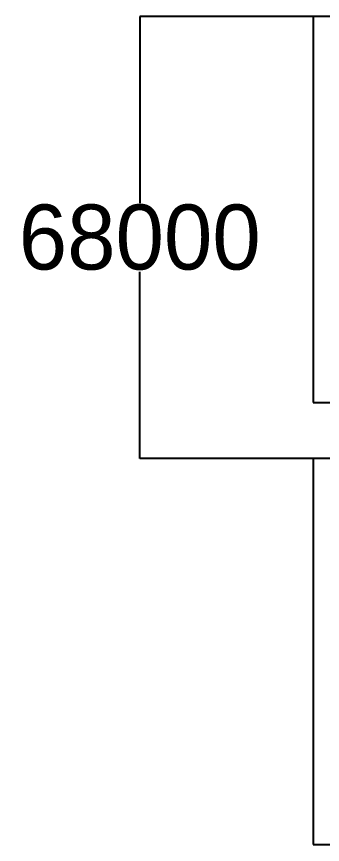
# Model space of a CAD drawing. Extents: x -230746 to 324000, y -671400 to 84185.
# Drawn here: x -45576 to 1422, y -127400 to 0 of the extents above; entities that cross this region are included whole.
import ezdxf

# ---------------------------------------------------------------- set-up
doc = ezdxf.new("R2010")
doc.units = 0
doc.header["$MEASUREMENT"] = 0
doc.layers.get('Defpoints').update_dxf_attribs({"color": 251, "linetype": 'CONTINUOUS'})
doc.layers.add('99_レイアウト枠', color=251, linetype='CONTINUOUS', plot=False)
doc.styles.get("Standard").update_dxf_attribs({"font": 'Osaka.ttc'})
doc.dimstyles.get("Standard").update_dxf_attribs({"dimtxt": 0.18, "dimasz": 0.18, "dimexe": 0.18, "dimexo": 0.0625, "dimgap": 0.09, "dimtad": 0, "dimtih": 1, "dimtoh": 1, "dimdec": 4, "dimzin": 0, "dimdsep": 46, "dimtxsty": 'Standard', "dimcen": 0.09, "dimadec": 0, "dimazin": 0, "dimtfac": 1, "dimtdec": 4, "dimtofl": 0, "dimtmove": 0, "dimatfit": 3, "dimfxl": 1, "dimtolj": 1, "dimtzin": 0, "dimarcsym": 0})

# ---------------------------------------------------------------- blocks, each defined once
blk = doc.blocks.new('*D7831')
at = {"layer": '99_レイアウト枠', "color": 0, "lineweight": -2}
for p, q in [((-0.0625, 0), (-26646.755765, 0)), ((-26646.575765, -0.18), (-26646.575765, -28694.91)), ((-26646.575765, -67999.82), (-26646.575765, -39305.09)), ((-0.0625, -68000), (-26646.755765, -68000))]:
    blk.add_line(p, q, dxfattribs=at)
at = {"layer": '99_レイアウト枠', "color": 0}
for points in [[(-26646.545765, -0.18), (-26646.605765, -0.18), (-26646.575765, 0)], [(-26646.605765, -67999.82), (-26646.545765, -67999.82), (-26646.575765, -68000)]]:
    blk.add_solid(points, dxfattribs=at)
at = {"layer": 'Defpoints', "color": 0}
for p in [(0, 0), (-26646.575765, -68000), (0, -68000)]:
    blk.add_point(p, dxfattribs=at)
at = {"layer": '99_レイアウト枠', "color": 0, "insert": (-26646.575765, -34000), "char_height": 10000, "attachment_point": 5}
blk.add_mtext('\\A1;68000', dxfattribs=at)

msp = doc.modelspace()

# ---------------------------------------------------------------- linework, layer by layer
at = {"layer": '99_レイアウト枠'}
for points in [[(0, -59400), (84000, -59400), (84000, 0), (0, 0)], [(0, -127400), (84000, -127400), (84000, -68000), (0, -68000)]]:
    msp.add_lwpolyline(points, close=True, dxfattribs=at)

# ---------------------------------------------------------------- dimensions: what is measured, and where the dimension line sits
dim = msp.add_linear_dim(base=(-26646.6, -68000), p1=(0, 0), p2=(0, -68000), angle=90, dimstyle='Standard', override={"dimtxt": 10000, "dimdec": 0}, dxfattribs=at)
dim.commit()
dim.dimension.update_dxf_attribs({"geometry": '*D7831', "text_midpoint": (-26646.6, -34000)})

doc.saveas('drawing.dxf')
